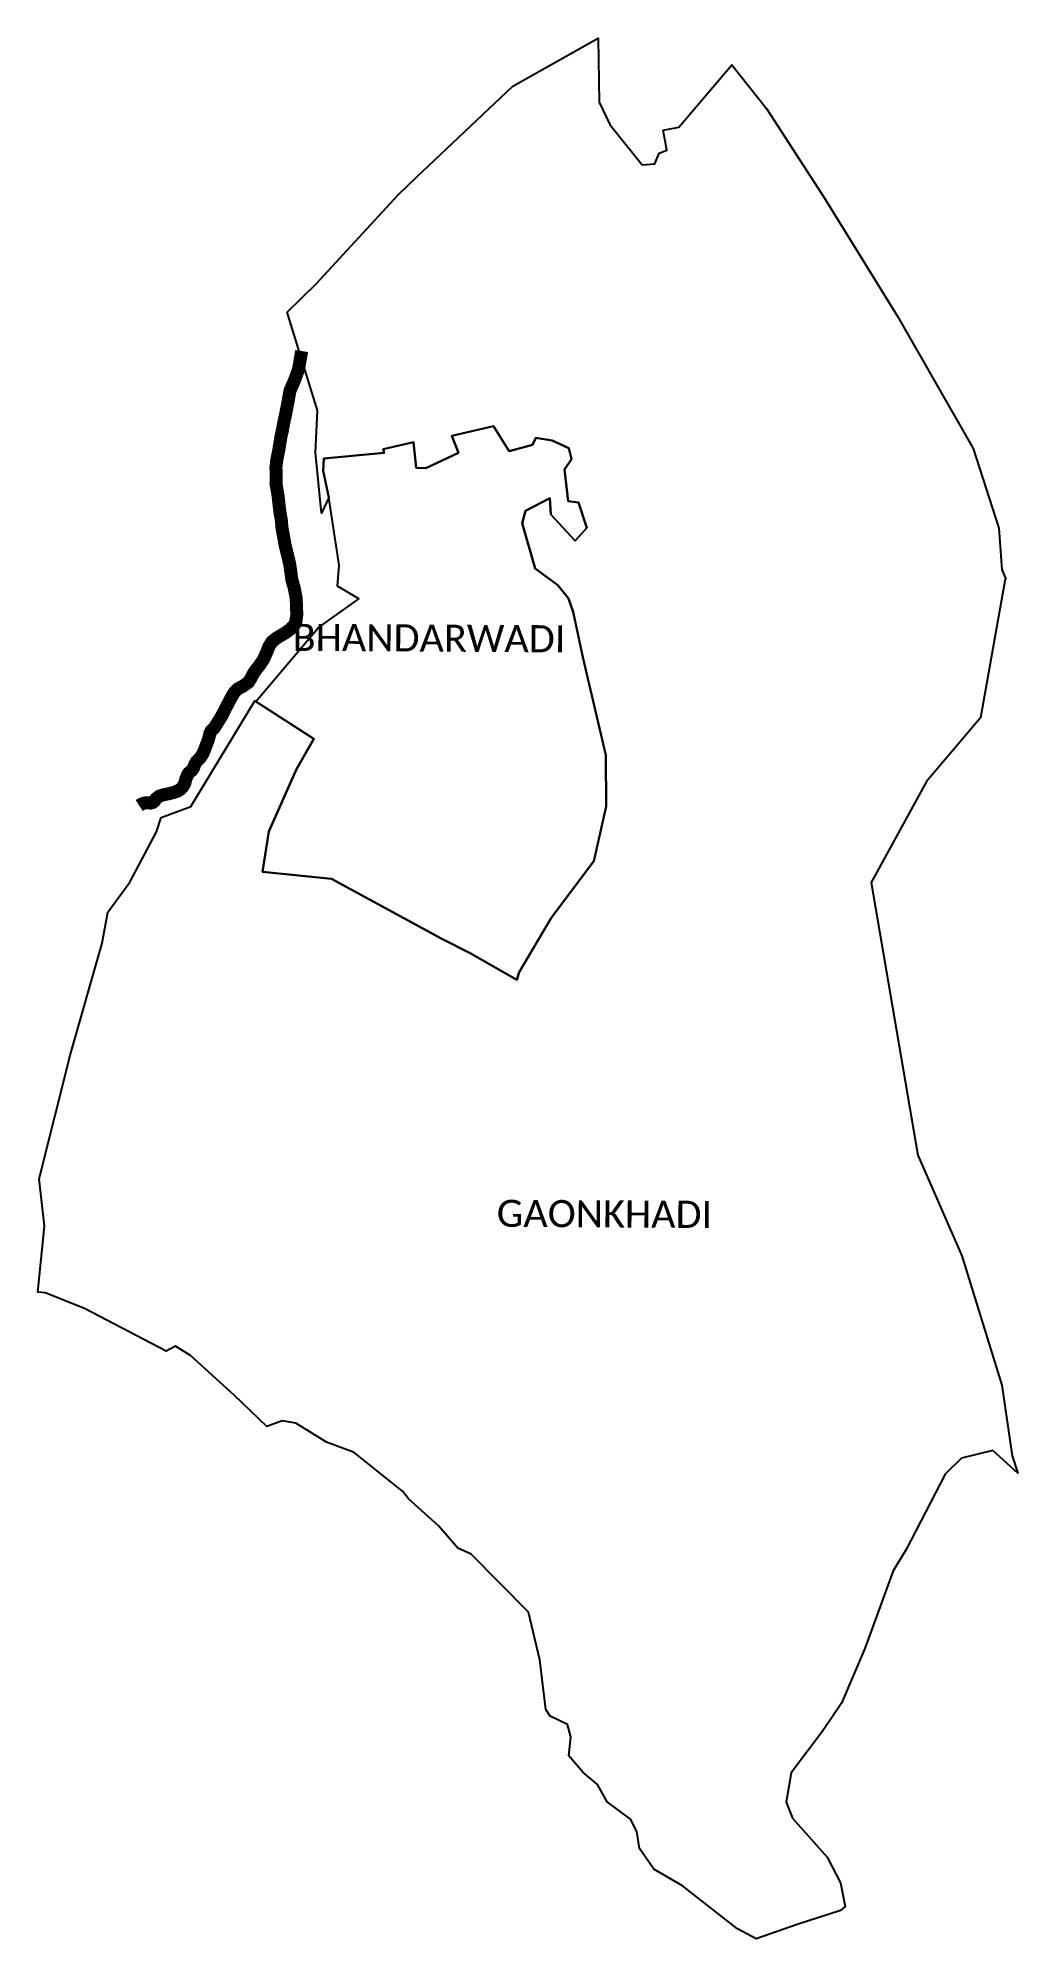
# Model space of a CAD drawing. Header units: metres. Extents: x 318300 to 323428, y 1852503 to 1876470.
# Drawn here: x 319662 to 323428, y 1852503 to 1859804 of the extents above; entities outside this region: 1.
import ezdxf

# ---------------------------------------------------------------- set-up
doc = ezdxf.new("R2010")
doc.units = ezdxf.units.M
for name, color, linetype in [('NATURALLY PROTECTED', 3, 'Continuous'), ('village', 3, 'Continuous'), ('VILLAGE NAME', 250, 'Continuous')]:
    doc.layers.add(name, color=color, linetype=linetype)
doc.styles.get("Standard").update_dxf_attribs({"font": 'Cambria Math.ttf'})

msp = doc.modelspace()

# ---------------------------------------------------------------- linework, layer by layer
at = {"layer": 'NATURALLY PROTECTED', "const_width": 50, "flags": 128}
msp.add_lwpolyline([(318325.5, 1876444.5)], close=True, dxfattribs=at)
msp.add_lwpolyline([(320050.8, 1856856.1), (320057.9, 1856860.8), (320069.5, 1856865.7), (320080.1, 1856866.8), (320093.7, 1856865.7), (320103.4, 1856868.3), (320109.3, 1856872.9), (320112.2, 1856878), (320114.9, 1856881.9), (320126.8, 1856891.6), (320140.3, 1856896.5), (320165.4, 1856902), (320182.9, 1856906.4), (320198.6, 1856911.9), (320210.3, 1856919.4), (320217.7, 1856927.4), (320226.1, 1856942), (320230.7, 1856960.1), (320236.2, 1856973.1), (320240.8, 1856980.7), (320252.5, 1856990.7), (320259.3, 1857000.2), (320264.3, 1857014.1), (320271.4, 1857026.2), (320284.4, 1857038.6), (320295.2, 1857054.7), (320302.4, 1857071.6), (320316.7, 1857110), (320322.7, 1857133.2), (320327.9, 1857143.8), (320339, 1857153.9), (320367.1, 1857199), (320382.1, 1857228.3), (320405.1, 1857272.2), (320416.8, 1857291.4), (320429.6, 1857304.4), (320449.2, 1857314.5), (320470.7, 1857329.8), (320480.4, 1857345.3), (320492.1, 1857367.7), (320512.6, 1857394.2), (320529.1, 1857418.6), (320542.3, 1857448.5), (320549.3, 1857466.8), (320560.9, 1857485.7), (320581.4, 1857501.3), (320612.4, 1857519.3), (320632.9, 1857534.5), (320648.5, 1857552.1), (320652.9, 1857564.5), (320656.2, 1857586.7), (320655.6, 1857623.9), (320653.6, 1857654.9), (320646.5, 1857692.1), (320637.5, 1857723.3), (320632.9, 1857758), (320628.7, 1857786.2), (320619.3, 1857825), (320611.6, 1857855.1), (320606.3, 1857886.1), (320599.5, 1857923.2), (320597, 1857952.5), (320591.3, 1857985.4), (320586.9, 1858022.9), (320584.2, 1858047.4), (320578.8, 1858078.7), (320576.4, 1858092.7), (320577.5, 1858107.4), (320577.7, 1858127.8), (320576.1, 1858153.6), (320579, 1858180.5), (320587.4, 1858222.1), (320595.8, 1858275.1), (320600.6, 1858294.9), (320603.8, 1858312.8), (320608.2, 1858335.2), (320612.5, 1858354.5), (320621.5, 1858400.5), (320630.3, 1858449.5), (320646.7, 1858486.8), (320663, 1858530.7), (320675.2, 1858601.9)], dxfattribs=at)
at = {"layer": 'village', "color": 3}
for points in [[(323043.3, 1855513.1, 0), (323212.5, 1855126.9, 0), (323366.5, 1854629.7, 0), (323405.7, 1854358.9, 0), (323428.1, 1854291.9, 0), (323331.9, 1854378.7, 0), (323211, 1854349.5, 0), (323148.8, 1854288.3, 0), (322997.9, 1853999.2, 0), (322948.9, 1853916.5, 0), (322839.1, 1853619.1, 0), (322750.2, 1853408.5, 0), (322677.6, 1853301.8, 0), (322555.8, 1853140.6, 0), (322537.4, 1853027.9, 0), (322561.7, 1852967.5, 0), (322695, 1852817.3, 0), (322745.7, 1852718.2, 0), (322763.8, 1852627.5, 0), (322746, 1852612.1, 0), (322579.5, 1852558.8, 0), (322421.4, 1852503, 0), (322350.7, 1852541.8, 0), (322138.4, 1852706.7, 0), (322029.2, 1852771.3, 0), (321973.8, 1852850.2, 0), (321963.7, 1852915.7, 0), (321938.7, 1852963.4, 0), (321848.8, 1853029.7, 0), (321812.2, 1853096.9, 0), (321755.7, 1853143.7, 0), (321702.1, 1853205.8, 0), (321709.9, 1853279.1, 0), (321697.4, 1853326.5, 0), (321629.6, 1853359.2, 0), (321613.8, 1853384.6, 0), (321590.9, 1853574.6, 0), (321546.9, 1853757.9, 0), (321326.5, 1853981.5, 0), (321275.4, 1854004.2, 0), (321200.4, 1854090.4, 0), (321086.3, 1854193.9, 0), (321062.9, 1854222.7, 0), (320876.7, 1854371.2, 0), (320770, 1854410.7, 0), (320652.5, 1854483.6, 0), (320600.1, 1854493.4, 0), (320541.3, 1854471.9, 0), (320415.1, 1854592.1, 0), (320248.2, 1854743.6, 0), (320189.7, 1854780.3, 0), (320154.9, 1854760.1, 0), (319840.5, 1854925, 0), (319689.8, 1854984.6, 0), (319661.8, 1854987, 0), (319686.8, 1855241.1, 0), (319665.7, 1855422.2, 0), (319787.2, 1855900.7, 0), (319908.5, 1856327.2, 0), (319930.6, 1856447.3, 0), (320014.9, 1856561.3, 0), (320117.2, 1856755.4, 0), (320134.9, 1856810.6, 0), (320248.9, 1856852, 0), (320494.7, 1857258.7, 0), (320498.5, 1857256.2, 0), (320721.7, 1857112.6, 0), (320654.9, 1856995.8, 0), (320548.8, 1856756, 0), (320524.9, 1856601.6, 0), (320789.7, 1856574.8, 0), (321214.3, 1856343.9, 0), (321322.2, 1856289.2, 0), (321501.8, 1856187.2, 0), (321510.6, 1856216.7, 0), (321635.5, 1856426.1, 0), (321798, 1856643, 0), (321845.6, 1856853, 0), (321844.6, 1857050.3, 0), (321755.5, 1857426.5, 0), (321718.5, 1857599.7, 0), (321700.5, 1857651.5, 0), (321659.2, 1857703.2, 0), (321573, 1857766.1, 0), (321522, 1857941, 0), (321535, 1857987.5, 0), (321629.4, 1858036.1, 0), (321633.3, 1857973.5, 0), (321725.8, 1857873.3, 0), (321771.2, 1857923, 0), (321739.5, 1858020, 0), (321699.4, 1858025.3, 0), (321684.8, 1858146.8, 0), (321711.8, 1858185.9, 0), (321701.4, 1858229.2, 0), (321637.9, 1858257.6, 0), (321575, 1858268.4, 0), (321561.7, 1858241.8, 0), (321473, 1858216.8, 0), (321412.6, 1858313.7, 0), (321252.4, 1858276.4, 0), (321278, 1858210.7, 0), (321152.4, 1858151.5, 0), (321115.6, 1858153.1, 0), (321104.8, 1858252.2, 0), (320988, 1858225.3, 0), (320992.4, 1858210.9, 0), (320760.3, 1858189.4, 0), (320757.9, 1858141.3, 0), (320780, 1858039.1, 0), (320751.7, 1857979.1, 0), (320728.6, 1858212.4, 0), (320735.9, 1858372.8, 0), (320618.9, 1858750.7, 0), (320731.3, 1858860.4, 0), (321045.7, 1859202.1, 0), (321116.5, 1859269, 0), (321486.5, 1859619, 0), (321814.1, 1859804, 0), (321818.7, 1859557.8, 0), (321859.2, 1859472.2, 0), (321983.1, 1859316.4, 0), (322031.9, 1859321.3, 0), (322048.7, 1859361.8, 0), (322078, 1859373.6, 0), (322064.3, 1859450.2, 0), (322124.2, 1859462.2, 0), (322328.9, 1859701.4, 0), (322461.2, 1859532.7, 0), (322686.6, 1859185.4, 0), (322966, 1858732.7, 0), (323256.4, 1858227.2, 0), (323354.5, 1857921, 0), (323366.5, 1857762.3, 0), (323380.9, 1857725.7, 0), (323378.3, 1857725.7, 0), (323284.6, 1857193, 0), (323076, 1856948.2, 0), (322864.2, 1856561.2, 0)], [(321845.6, 1856853, 0), (321798, 1856643, 0), (321635.5, 1856426.1, 0), (321510.6, 1856216.7, 0), (321501.8, 1856187.2, 0), (321322.2, 1856289.2, 0), (321214.3, 1856343.9, 0), (320789.7, 1856574.8, 0), (320524.9, 1856601.6, 0), (320548.8, 1856756, 0), (320654.9, 1856995.8, 0), (320721.7, 1857112.6, 0), (320498.5, 1857256.2, 0), (320738.5, 1857539.3, 0), (320894.4, 1857650.3, 0), (320813.2, 1857698.6, 0), (320819.3, 1857778.8, 0), (320780, 1858039.1, 0), (320757.9, 1858141.3, 0), (320760.3, 1858189.4, 0), (320992.4, 1858210.9, 0), (320988, 1858225.3, 0), (321104.8, 1858252.2, 0), (321115.6, 1858153.1, 0), (321152.4, 1858151.5, 0), (321278, 1858210.7, 0), (321252.4, 1858276.4, 0), (321412.6, 1858313.7, 0), (321473, 1858216.8, 0), (321561.7, 1858241.8, 0), (321575, 1858268.4, 0), (321637.9, 1858257.6, 0), (321701.4, 1858229.2, 0), (321711.8, 1858185.9, 0), (321684.8, 1858146.8, 0), (321699.4, 1858025.3, 0), (321739.5, 1858020, 0), (321771.2, 1857923, 0), (321725.8, 1857873.3, 0), (321633.3, 1857973.5, 0), (321629.4, 1858036.1, 0), (321535, 1857987.5, 0), (321522, 1857941, 0), (321573, 1857766.1, 0), (321659.2, 1857703.2, 0), (321700.5, 1857651.5, 0), (321718.5, 1857599.7, 0), (321755.5, 1857426.5, 0), (321844.6, 1857050.3, 0)]]:
    msp.add_polyline3d(points, close=True, dxfattribs=at)

# ---------------------------------------------------------------- texts
at = {"layer": 'VILLAGE NAME', "char_height": 104.042, "attachment_point": 1, "rotation": 359.67619}
for s, width, insert in [('{\\fCalibri|b0|i0|c0|p34;BHANDARWADI}', 1299.845, (320640.9, 1857554.3)), ('{\\fCalibri|b0|i0|c0|p34;GAONKHADI}', 1335.183, (321425.2, 1855342.3))]:
    msp.add_mtext_dynamic_manual_height_columns(s, width=width, gutter_width=520.2, heights=[0], dxfattribs=dict(at, insert=insert))

doc.saveas('drawing.dxf')
